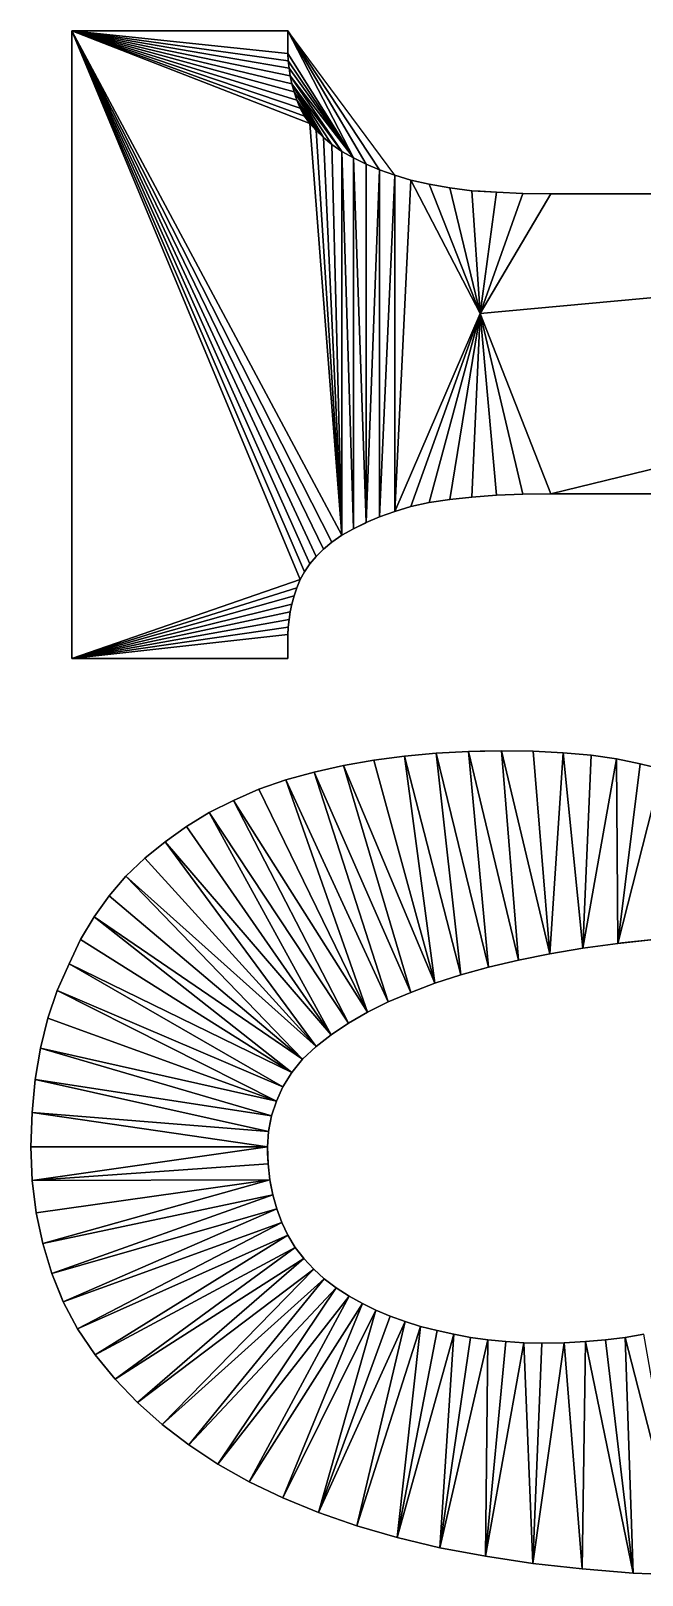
# Model space of a CAD drawing. Header units: inches. Extents: x 62 to 1153, y 3 to 780.
# Drawn here: x 405.371 to 406.862, y 215.858 to 219.627 of the extents above; entities that cross this region are included whole.
import ezdxf

# ---------------------------------------------------------------- set-up
doc = ezdxf.new("R2010")
doc.units = ezdxf.units.IN
doc.header["$MEASUREMENT"] = 0
doc.layers.add('ConstLine', color=6, linetype='Continuous')

msp = doc.modelspace()

# ---------------------------------------------------------------- linework, layer by layer
at = {"layer": 'ConstLine'}
for points in [[(405.4709, 219.6266, 5), (405.9979, 219.6266, 5), (405.9979, 219.6266, 4)], [(405.4709, 219.6266, 5), (405.9979, 219.6266, 4), (405.4709, 219.6266, 4)], [(405.4709, 219.6266, 4), (405.4709, 218.0946, 4), (405.4709, 219.6266, 5)], [(405.4709, 218.0946, 5), (405.4709, 219.6266, 5), (405.4709, 218.0946, 4)], [(405.9979, 219.6266, 5), (405.4709, 219.6266, 5), (405.9979, 219.5716, 5)], [(406.0009, 219.5356, 5), (405.9989, 219.5536, 5), (405.4709, 219.6266, 5)], [(405.9989, 219.5536, 5), (405.9979, 219.5716, 5), (405.4709, 219.6266, 5)], [(406.0039, 219.5166, 5), (406.0009, 219.5356, 5), (405.4709, 219.6266, 5)], [(406.0079, 219.4976, 5), (406.0039, 219.5166, 5), (405.4709, 219.6266, 5)], [(406.0129, 219.4776, 5), (406.0079, 219.4976, 5), (405.4709, 219.6266, 5)], [(406.0199, 219.4576, 5), (406.0129, 219.4776, 5), (405.4709, 219.6266, 5)], [(406.0389, 219.4186, 5), (406.0279, 219.4376, 5), (405.4709, 219.6266, 5)], [(406.0199, 219.4576, 5), (405.4709, 219.6266, 5), (406.0279, 219.4376, 5)], [(405.4709, 219.6266, 5), (406.0519, 219.4006, 5), (406.0389, 219.4186, 5)], [(405.4709, 219.6266, 5), (406.1299, 218.3956, 5), (406.0519, 219.4006, 5)], [(406.1049, 218.3786, 5), (406.1299, 218.3956, 5), (405.4709, 219.6266, 5)], [(406.0849, 218.3616, 5), (406.1049, 218.3786, 5), (405.4709, 219.6266, 5)], [(405.4709, 218.0946, 5), (406.0279, 218.2876, 5), (405.4709, 219.6266, 5)], [(406.0849, 218.3616, 5), (405.4709, 219.6266, 5), (406.0669, 218.3436, 5)], [(406.0669, 218.3436, 5), (405.4709, 219.6266, 5), (406.0519, 218.3256, 5)], [(406.0519, 218.3256, 5), (405.4709, 219.6266, 5), (406.0389, 218.3066, 5)], [(406.0389, 218.3066, 5), (405.4709, 219.6266, 5), (406.0279, 218.2876, 5)], [(405.9979, 219.6266, 5), (405.9979, 219.5716, 5), (405.9979, 219.5716, 4)], [(405.9979, 219.6266, 5), (405.9979, 219.5716, 4), (405.9979, 219.6266, 4)], [(405.9979, 219.5716, 4), (406.1579, 219.3166, 4), (405.9979, 219.6266, 4)], [(406.1889, 219.3016, 4), (405.9979, 219.6266, 4), (406.1579, 219.3166, 4)], [(406.2219, 219.2876, 4), (405.9979, 219.6266, 4), (406.1889, 219.3016, 4)], [(406.2589, 219.2746, 4), (405.9979, 219.6266, 4), (406.2219, 219.2876, 4)], [(405.9979, 219.5716, 4), (405.9979, 219.5716, 5), (405.9989, 219.5536, 5)], [(405.9979, 219.5716, 4), (405.9989, 219.5536, 5), (405.9989, 219.5536, 4)], [(405.9989, 219.5536, 4), (406.1579, 219.3166, 4), (405.9979, 219.5716, 4)], [(405.9989, 219.5536, 4), (405.9989, 219.5536, 5), (406.0009, 219.5356, 5)], [(405.9989, 219.5536, 4), (406.0009, 219.5356, 5), (406.0009, 219.5356, 4)], [(406.0009, 219.5356, 4), (406.1579, 219.3166, 4), (405.9989, 219.5536, 4)], [(406.0009, 219.5356, 4), (406.0009, 219.5356, 5), (406.0039, 219.5166, 5)], [(406.0009, 219.5356, 4), (406.0039, 219.5166, 5), (406.0039, 219.5166, 4)], [(406.0039, 219.5166, 4), (406.1579, 219.3166, 4), (406.0009, 219.5356, 4)], [(406.0039, 219.5166, 4), (406.0039, 219.5166, 5), (406.0079, 219.4976, 5)], [(406.0039, 219.5166, 4), (406.0079, 219.4976, 5), (406.0079, 219.4976, 4)], [(406.0079, 219.4976, 4), (406.1299, 219.3326, 4), (406.0039, 219.5166, 4)], [(406.1579, 219.3166, 4), (406.0039, 219.5166, 4), (406.1299, 219.3326, 4)], [(406.0079, 219.4976, 4), (406.0079, 219.4976, 5), (406.0129, 219.4776, 5)], [(406.0079, 219.4976, 4), (406.0129, 219.4776, 5), (406.0129, 219.4776, 4)], [(406.0129, 219.4776, 4), (406.0849, 219.3666, 4), (406.0079, 219.4976, 4)], [(406.1049, 219.3496, 4), (406.0079, 219.4976, 4), (406.0849, 219.3666, 4)], [(406.1299, 219.3326, 4), (406.0079, 219.4976, 4), (406.1049, 219.3496, 4)], [(406.0129, 219.4776, 4), (406.0129, 219.4776, 5), (406.0199, 219.4576, 5)], [(406.0129, 219.4776, 4), (406.0199, 219.4576, 5), (406.0199, 219.4576, 4)], [(406.0199, 219.4576, 4), (406.0849, 219.3666, 4), (406.0129, 219.4776, 4)], [(406.0199, 219.4576, 4), (406.0199, 219.4576, 5), (406.0235, 219.4486, 4)], [(406.0199, 219.4576, 5), (406.0279, 219.4376, 5), (406.0235, 219.4486, 4)], [(406.0235, 219.4486, 4), (406.0849, 219.3666, 4), (406.0199, 219.4576, 4)], [(406.0279, 219.4376, 4), (406.0235, 219.4486, 4), (406.0279, 219.4376, 5)], [(406.0235, 219.4486, 4), (406.0279, 219.4376, 4), (406.0389, 219.4186, 4)], [(406.0235, 219.4486, 4), (406.0389, 219.4186, 4), (406.0519, 219.4006, 4)], [(406.0235, 219.4486, 4), (406.0519, 219.4006, 4), (406.0669, 219.3836, 4)], [(406.0235, 219.4486, 4), (406.0669, 219.3836, 4), (406.0849, 219.3666, 4)], [(406.0279, 219.4376, 4), (406.0279, 219.4376, 5), (406.0389, 219.4186, 5)], [(406.0279, 219.4376, 4), (406.0389, 219.4186, 5), (406.0389, 219.4186, 4)], [(406.0389, 219.4186, 4), (406.0389, 219.4186, 5), (406.0519, 219.4006, 5)], [(406.0389, 219.4186, 4), (406.0519, 219.4006, 5), (406.0519, 219.4006, 4)], [(406.0519, 219.4006, 4), (406.0519, 219.4006, 5), (406.0669, 219.3836, 5)], [(406.0519, 219.4006, 4), (406.0669, 219.3836, 5), (406.0669, 219.3836, 4)], [(406.0519, 219.4006, 5), (406.1299, 218.3956, 5), (406.0669, 219.3836, 5)], [(406.0849, 219.3666, 4), (406.0669, 219.3836, 4), (406.0669, 219.3836, 5)], [(406.0849, 219.3666, 4), (406.0669, 219.3836, 5), (406.0849, 219.3666, 5)], [(406.0669, 219.3836, 5), (406.1299, 218.3956, 5), (406.0849, 219.3666, 5)], [(406.1049, 219.3496, 4), (406.0849, 219.3666, 4), (406.0849, 219.3666, 5)], [(406.1049, 219.3496, 4), (406.0849, 219.3666, 5), (406.1049, 219.3496, 5)], [(406.0849, 219.3666, 5), (406.1299, 218.3956, 5), (406.1049, 219.3496, 5)], [(406.1299, 219.3326, 4), (406.1049, 219.3496, 4), (406.1049, 219.3496, 5)], [(406.1299, 219.3326, 4), (406.1049, 219.3496, 5), (406.1299, 219.3326, 5)], [(406.1049, 219.3496, 5), (406.1299, 218.3956, 5), (406.1299, 219.3326, 5)], [(406.1579, 219.3166, 4), (406.1299, 219.3326, 4), (406.1299, 219.3326, 5)], [(406.1579, 219.3166, 4), (406.1299, 219.3326, 5), (406.1579, 219.3166, 5)], [(406.1299, 219.3326, 5), (406.1579, 218.4116, 5), (406.1579, 219.3166, 5)], [(406.1579, 218.4116, 5), (406.1299, 219.3326, 5), (406.1299, 218.3956, 5)], [(406.1889, 219.3016, 4), (406.1579, 219.3166, 4), (406.1579, 219.3166, 5)], [(406.1889, 219.3016, 4), (406.1579, 219.3166, 5), (406.1889, 219.3016, 5)], [(406.1579, 219.3166, 5), (406.1889, 218.4266, 5), (406.1889, 219.3016, 5)], [(406.1889, 218.4266, 5), (406.1579, 219.3166, 5), (406.1579, 218.4116, 5)], [(406.2219, 219.2876, 4), (406.1889, 219.3016, 4), (406.1889, 219.3016, 5)], [(406.2219, 219.2876, 4), (406.1889, 219.3016, 5), (406.2219, 219.2876, 5)], [(406.1889, 219.3016, 5), (406.1889, 218.4266, 5), (406.2219, 219.2876, 5)], [(406.1889, 218.4266, 5), (406.2219, 218.4406, 5), (406.2219, 219.2876, 5)], [(406.2589, 219.2746, 4), (406.2219, 219.2876, 4), (406.2219, 219.2876, 5)], [(406.2589, 219.2746, 4), (406.2219, 219.2876, 5), (406.2589, 219.2746, 5)], [(406.2589, 219.2746, 5), (406.2219, 219.2876, 5), (406.2219, 218.4406, 5)], [(406.2219, 218.4406, 5), (406.2589, 218.4536, 5), (406.2589, 219.2746, 5)], [(406.2979, 219.2626, 4), (406.2589, 219.2746, 4), (406.2589, 219.2746, 5)], [(406.2979, 219.2626, 4), (406.2589, 219.2746, 5), (406.2979, 219.2626, 5)], [(406.2979, 219.2626, 5), (406.2589, 219.2746, 5), (406.2589, 218.4536, 5)], [(406.4669, 218.9366, 5), (406.2979, 219.2626, 5), (406.2589, 218.4536, 5)], [(406.3429, 219.2526, 4), (406.2979, 219.2626, 4), (406.2979, 219.2626, 5)], [(406.3429, 219.2526, 4), (406.2979, 219.2626, 5), (406.3429, 219.2526, 5)], [(406.3429, 219.2526, 5), (406.2979, 219.2626, 5), (406.4669, 218.9366, 5)], [(406.3929, 219.2436, 4), (406.3429, 219.2526, 4), (406.3429, 219.2526, 5)], [(406.3929, 219.2436, 4), (406.3429, 219.2526, 5), (406.3929, 219.2436, 5)], [(406.3929, 219.2436, 5), (406.3429, 219.2526, 5), (406.4669, 218.9366, 5)], [(406.4469, 219.2366, 4), (406.3929, 219.2436, 4), (406.3929, 219.2436, 5)], [(406.4469, 219.2366, 4), (406.3929, 219.2436, 5), (406.4469, 219.2366, 5)], [(406.4469, 219.2366, 5), (406.3929, 219.2436, 5), (406.4669, 218.9366, 5)], [(406.4469, 219.2366, 5), (406.5069, 219.2326, 5), (406.4669, 219.2353, 4)], [(406.4669, 219.2353, 4), (406.4469, 219.2366, 4), (406.4469, 219.2366, 5)], [(406.4469, 219.2366, 5), (406.4669, 218.9366, 5), (406.5069, 219.2326, 5)], [(406.5069, 219.2326, 4), (406.4669, 219.2353, 4), (406.5069, 219.2326, 5)], [(406.5069, 219.2326, 5), (406.4669, 218.9366, 5), (406.5709, 219.2296, 5)], [(406.5709, 219.2296, 5), (406.4669, 218.9366, 5), (406.6399, 219.2286, 5)], [(406.6399, 219.2286, 5), (406.4669, 218.9366, 5), (409.6399, 219.2286, 5)], [(406.6399, 218.4966, 5), (409.6399, 219.2286, 5), (406.4669, 218.9366, 5)], [(406.5709, 219.2296, 4), (406.5069, 219.2326, 4), (406.5069, 219.2326, 5)], [(406.5709, 219.2296, 4), (406.5069, 219.2326, 5), (406.5709, 219.2296, 5)], [(406.6399, 219.2286, 4), (406.5709, 219.2296, 4), (406.5709, 219.2296, 5)], [(406.6399, 219.2286, 4), (406.5709, 219.2296, 5), (406.6399, 219.2286, 5)], [(409.6399, 219.2286, 4), (406.6399, 219.2286, 4), (406.6399, 219.2286, 5)], [(409.6399, 219.2286, 4), (406.6399, 219.2286, 5), (409.6399, 219.2286, 5)], [(406.6399, 218.4966, 5), (410.7739, 218.4966, 5), (409.6399, 219.2286, 5)], [(406.2589, 218.4536, 5), (406.2979, 218.4656, 5), (406.4669, 218.9366, 5)], [(406.2979, 218.4656, 5), (406.3429, 218.4756, 5), (406.4669, 218.9366, 5)], [(406.3429, 218.4756, 5), (406.3929, 218.4826, 5), (406.4669, 218.9366, 5)], [(406.3929, 218.4826, 5), (406.4469, 218.4886, 5), (406.4669, 218.9366, 5)], [(406.4669, 218.9366, 5), (406.4469, 218.4886, 5), (406.5069, 218.4936, 5)], [(406.5709, 218.4956, 5), (406.6399, 218.4966, 5), (406.4669, 218.9366, 5)], [(406.5069, 218.4936, 5), (406.5709, 218.4956, 5), (406.4669, 218.9366, 5)], [(406.5069, 218.4936, 5), (406.4469, 218.4886, 5), (406.4669, 218.4903, 4)], [(406.4469, 218.4886, 4), (406.4669, 218.4903, 4), (406.4469, 218.4886, 5)], [(406.5069, 218.4936, 4), (406.5069, 218.4936, 5), (406.4669, 218.4903, 4)], [(406.5709, 218.4956, 4), (406.5709, 218.4956, 5), (406.5069, 218.4936, 5)], [(406.5709, 218.4956, 4), (406.5069, 218.4936, 5), (406.5069, 218.4936, 4)], [(406.6399, 218.4966, 4), (406.6399, 218.4966, 5), (406.5709, 218.4956, 5)], [(406.6399, 218.4966, 4), (406.5709, 218.4956, 5), (406.5709, 218.4956, 4)], [(406.6399, 218.4966, 4), (410.7739, 218.4966, 4), (406.6399, 218.4966, 5)], [(406.6399, 218.4966, 5), (410.7739, 218.4966, 4), (410.7739, 218.4966, 5)], [(406.2589, 218.4536, 4), (406.2589, 218.4536, 5), (406.2219, 218.4406, 5)], [(406.2589, 218.4536, 4), (406.2219, 218.4406, 5), (406.2219, 218.4406, 4)], [(406.2979, 218.4656, 4), (406.2979, 218.4656, 5), (406.2589, 218.4536, 5)], [(406.2979, 218.4656, 4), (406.2589, 218.4536, 5), (406.2589, 218.4536, 4)], [(406.3429, 218.4756, 4), (406.3429, 218.4756, 5), (406.2979, 218.4656, 5)], [(406.3429, 218.4756, 4), (406.2979, 218.4656, 5), (406.2979, 218.4656, 4)], [(406.3929, 218.4826, 4), (406.3929, 218.4826, 5), (406.3429, 218.4756, 5)], [(406.3929, 218.4826, 4), (406.3429, 218.4756, 5), (406.3429, 218.4756, 4)], [(406.4469, 218.4886, 4), (406.4469, 218.4886, 5), (406.3929, 218.4826, 5)], [(406.4469, 218.4886, 4), (406.3929, 218.4826, 5), (406.3929, 218.4826, 4)], [(406.1579, 218.4116, 5), (406.1847, 218.4246, 4), (406.1889, 218.4266, 5)], [(406.1579, 218.4116, 4), (406.1847, 218.4246, 4), (406.1579, 218.4116, 5)], [(406.1889, 218.4266, 4), (406.1889, 218.4266, 5), (406.1847, 218.4246, 4)], [(406.2219, 218.4406, 4), (406.2219, 218.4406, 5), (406.1889, 218.4266, 5)], [(406.2219, 218.4406, 4), (406.1889, 218.4266, 5), (406.1889, 218.4266, 4)], [(406.0849, 218.3616, 5), (406.0849, 218.3616, 4), (406.1049, 218.3786, 5)], [(406.0849, 218.3616, 4), (406.1049, 218.3786, 4), (406.1049, 218.3786, 5)], [(406.1299, 218.3956, 5), (406.1049, 218.3786, 5), (406.1299, 218.3956, 4)], [(406.1049, 218.3786, 4), (406.1299, 218.3956, 4), (406.1049, 218.3786, 5)], [(406.1579, 218.4116, 4), (406.1579, 218.4116, 5), (406.1299, 218.3956, 5)], [(406.1299, 218.3956, 4), (406.1579, 218.4116, 4), (406.1299, 218.3956, 5)], [(406.0519, 218.3256, 4), (406.0669, 218.3436, 4), (406.0519, 218.3256, 5)], [(406.0669, 218.3436, 5), (406.0519, 218.3256, 5), (406.0669, 218.3436, 4)], [(406.0669, 218.3436, 5), (406.0669, 218.3436, 4), (406.0849, 218.3616, 5)], [(406.0849, 218.3616, 5), (406.0669, 218.3436, 4), (406.0849, 218.3616, 4)], [(406.0279, 218.2876, 4), (406.0389, 218.3066, 4), (406.0279, 218.2876, 5)], [(406.0389, 218.3066, 5), (406.0279, 218.2876, 5), (406.0389, 218.3066, 4)], [(406.0519, 218.3256, 5), (406.0389, 218.3066, 5), (406.0519, 218.3256, 4)], [(406.0389, 218.3066, 4), (406.0519, 218.3256, 4), (406.0389, 218.3066, 5)], [(406.0199, 218.2676, 5), (406.0279, 218.2876, 5), (405.4709, 218.0946, 5)], [(406.0129, 218.2476, 5), (406.0199, 218.2676, 5), (405.4709, 218.0946, 5)], [(406.0199, 218.2676, 5), (406.0129, 218.2476, 5), (406.0199, 218.2676, 4)], [(406.0129, 218.2476, 4), (406.0199, 218.2676, 4), (406.0129, 218.2476, 5)], [(406.0199, 218.2676, 5), (406.0199, 218.2676, 4), (406.0279, 218.2876, 5)], [(406.0279, 218.2876, 4), (406.0279, 218.2876, 5), (406.0199, 218.2676, 4)], [(406.0079, 218.2276, 5), (406.0129, 218.2476, 5), (405.4709, 218.0946, 5)], [(406.0039, 218.2086, 5), (406.0079, 218.2276, 5), (405.4709, 218.0946, 5)], [(406.0039, 218.2086, 5), (406.0039, 218.2086, 4), (406.0079, 218.2276, 5)], [(406.0079, 218.2276, 5), (406.0039, 218.2086, 4), (406.0079, 218.2276, 4)], [(406.0079, 218.2276, 5), (406.0079, 218.2276, 4), (406.0129, 218.2476, 5)], [(406.0079, 218.2276, 4), (406.0129, 218.2476, 4), (406.0129, 218.2476, 5)], [(406.0009, 218.1896, 5), (406.0039, 218.2086, 5), (405.4709, 218.0946, 5)], [(405.9989, 218.1716, 5), (406.0009, 218.1896, 5), (405.4709, 218.0946, 5)], [(406.0009, 218.1896, 5), (405.9989, 218.1716, 5), (406.0009, 218.1896, 4)], [(405.9989, 218.1716, 4), (406.0009, 218.1896, 4), (405.9989, 218.1716, 5)], [(406.0009, 218.1896, 4), (406.0039, 218.2086, 4), (406.0009, 218.1896, 5)], [(406.0039, 218.2086, 5), (406.0009, 218.1896, 5), (406.0039, 218.2086, 4)], [(405.9989, 218.1716, 5), (405.4709, 218.0946, 5), (405.9979, 218.1536, 5)], [(405.4709, 218.0946, 5), (405.9979, 218.0946, 5), (405.9979, 218.1536, 5)], [(405.9979, 218.1536, 5), (405.9987, 218.1686, 4), (405.9989, 218.1716, 5)], [(405.9987, 218.1686, 4), (405.9979, 218.1536, 5), (405.9979, 218.1536, 4)], [(405.9979, 218.0946, 4), (405.9979, 218.1536, 5), (405.9979, 218.0946, 5)], [(405.9979, 218.1536, 4), (405.9979, 218.1536, 5), (405.9979, 218.0946, 4)], [(405.9989, 218.1716, 4), (405.9989, 218.1716, 5), (405.9987, 218.1686, 4)], [(405.9979, 218.0946, 5), (405.4709, 218.0946, 5), (405.9979, 218.0946, 4)], [(405.4709, 218.0946, 4), (405.9979, 218.0946, 4), (405.4709, 218.0946, 5)], [(406.2829, 217.8566, 4), (406.2079, 217.8466, 4), (406.2079, 217.8466, 5)], [(406.2829, 217.8566, 4), (406.2079, 217.8466, 5), (406.2829, 217.8566, 5)], [(406.2079, 217.8466, 5), (406.3569, 217.3026, 5), (406.2829, 217.8566, 5)], [(406.3599, 217.8636, 4), (406.2829, 217.8566, 4), (406.2829, 217.8566, 5)], [(406.3599, 217.8636, 4), (406.2829, 217.8566, 5), (406.3599, 217.8636, 5)], [(406.2829, 217.8566, 5), (406.4199, 217.3226, 5), (406.3599, 217.8636, 5)], [(406.4199, 217.3226, 5), (406.2829, 217.8566, 5), (406.3569, 217.3026, 5)], [(406.4389, 217.8676, 4), (406.3599, 217.8636, 4), (406.3599, 217.8636, 5)], [(406.4389, 217.8676, 4), (406.3599, 217.8636, 5), (406.4389, 217.8676, 5)], [(406.3599, 217.8636, 5), (406.4879, 217.3416, 5), (406.4389, 217.8676, 5)], [(406.4879, 217.3416, 5), (406.3599, 217.8636, 5), (406.4199, 217.3226, 5)], [(406.4669, 217.8683, 4), (406.4389, 217.8676, 5), (406.5189, 217.8696, 5)], [(406.5189, 217.8696, 5), (406.4389, 217.8676, 5), (406.5609, 217.3586, 5)], [(406.4669, 217.8683, 4), (406.4389, 217.8676, 4), (406.4389, 217.8676, 5)], [(406.5609, 217.3586, 5), (406.4389, 217.8676, 5), (406.4879, 217.3416, 5)], [(406.5189, 217.8696, 4), (406.4669, 217.8683, 4), (406.5189, 217.8696, 5)], [(406.5969, 217.8686, 4), (406.5189, 217.8696, 4), (406.5189, 217.8696, 5)], [(406.5969, 217.8686, 4), (406.5189, 217.8696, 5), (406.5969, 217.8686, 5)], [(406.5189, 217.8696, 5), (406.6369, 217.3736, 5), (406.5969, 217.8686, 5)], [(406.5609, 217.3586, 5), (406.6369, 217.3736, 5), (406.5189, 217.8696, 5)], [(406.6699, 217.8646, 4), (406.5969, 217.8686, 4), (406.5969, 217.8686, 5)], [(406.6699, 217.8646, 4), (406.5969, 217.8686, 5), (406.6699, 217.8646, 5)], [(406.5969, 217.8686, 5), (406.6369, 217.3736, 5), (406.6699, 217.8646, 5)], [(406.7179, 217.3876, 5), (406.6699, 217.8646, 5), (406.6369, 217.3736, 5)], [(406.7379, 217.8586, 4), (406.6699, 217.8646, 4), (406.6699, 217.8646, 5)], [(406.7379, 217.8586, 4), (406.6699, 217.8646, 5), (406.7379, 217.8586, 5)], [(406.6699, 217.8646, 5), (406.7179, 217.3876, 5), (406.7379, 217.8586, 5)], [(406.7379, 217.8586, 5), (406.7179, 217.3876, 5), (406.7999, 217.8496, 5)], [(406.8029, 217.3996, 5), (406.7999, 217.8496, 5), (406.7179, 217.3876, 5)], [(406.7999, 217.8496, 4), (406.7379, 217.8586, 4), (406.7379, 217.8586, 5)], [(406.7999, 217.8496, 4), (406.7379, 217.8586, 5), (406.7999, 217.8496, 5)], [(406.8579, 217.8376, 4), (406.7999, 217.8496, 4), (406.7999, 217.8496, 5)], [(406.8579, 217.8376, 4), (406.7999, 217.8496, 5), (406.8579, 217.8376, 5)], [(406.7999, 217.8496, 5), (406.8029, 217.3996, 5), (406.8579, 217.8376, 5)], [(406.0619, 217.8176, 4), (405.9929, 217.7986, 4), (405.9929, 217.7986, 5)], [(406.0619, 217.8176, 4), (405.9929, 217.7986, 5), (406.0619, 217.8176, 5)], [(405.9929, 217.7986, 5), (406.2429, 217.2566, 5), (406.0619, 217.8176, 5)], [(406.1339, 217.8336, 4), (406.0619, 217.8176, 4), (406.0619, 217.8176, 5)], [(406.1339, 217.8336, 4), (406.0619, 217.8176, 5), (406.1339, 217.8336, 5)], [(406.0619, 217.8176, 5), (406.2979, 217.2796, 5), (406.1339, 217.8336, 5)], [(406.2979, 217.2796, 5), (406.0619, 217.8176, 5), (406.2429, 217.2566, 5)], [(406.2079, 217.8466, 4), (406.1339, 217.8336, 4), (406.1339, 217.8336, 5)], [(406.2079, 217.8466, 4), (406.1339, 217.8336, 5), (406.2079, 217.8466, 5)], [(406.1339, 217.8336, 5), (406.3569, 217.3026, 5), (406.2079, 217.8466, 5)], [(406.3569, 217.3026, 5), (406.1339, 217.8336, 5), (406.2979, 217.2796, 5)], [(406.8579, 217.8376, 5), (406.8029, 217.3996, 5), (406.9109, 217.8246, 5)], [(406.8909, 217.4086, 5), (406.9109, 217.8246, 5), (406.8029, 217.3996, 5)], [(406.9109, 217.8246, 4), (406.8579, 217.8376, 4), (406.8579, 217.8376, 5)], [(406.9109, 217.8246, 4), (406.8579, 217.8376, 5), (406.9109, 217.8246, 5)], [(405.9269, 217.7756, 4), (405.8649, 217.7486, 4), (405.8649, 217.7486, 5)], [(405.9269, 217.7756, 4), (405.8649, 217.7486, 5), (405.9269, 217.7756, 5)], [(405.9269, 217.7756, 5), (405.8649, 217.7486, 5), (406.1919, 217.2316, 5)], [(405.9269, 217.7756, 5), (405.9929, 217.7986, 5), (405.9269, 217.7756, 4)], [(405.9929, 217.7986, 4), (405.9269, 217.7756, 4), (405.9929, 217.7986, 5)], [(405.9929, 217.7986, 5), (405.9269, 217.7756, 5), (406.1919, 217.2316, 5)], [(406.1919, 217.2316, 5), (406.2429, 217.2566, 5), (405.9929, 217.7986, 5)], [(405.8649, 217.7486, 4), (405.8059, 217.7186, 4), (405.8059, 217.7186, 5)], [(405.8649, 217.7486, 4), (405.8059, 217.7186, 5), (405.8649, 217.7486, 5)], [(405.8649, 217.7486, 5), (405.8059, 217.7186, 5), (406.1459, 217.2046, 5)], [(406.1459, 217.2046, 5), (406.1919, 217.2316, 5), (405.8649, 217.7486, 5)], [(405.8059, 217.7186, 4), (405.7509, 217.6846, 4), (405.7509, 217.6846, 5)], [(405.8059, 217.7186, 4), (405.7509, 217.6846, 5), (405.8059, 217.7186, 5)], [(405.8059, 217.7186, 5), (405.7509, 217.6846, 5), (406.1039, 217.1766, 5)], [(406.1039, 217.1766, 5), (406.1459, 217.2046, 5), (405.8059, 217.7186, 5)], [(405.7509, 217.6846, 4), (405.6989, 217.6476, 4), (405.6989, 217.6476, 5)], [(405.7509, 217.6846, 4), (405.6989, 217.6476, 5), (405.7509, 217.6846, 5)], [(405.7509, 217.6846, 5), (405.6989, 217.6476, 5), (406.1039, 217.1766, 5)], [(405.6989, 217.6476, 4), (405.6489, 217.6076, 4), (405.6489, 217.6076, 5)], [(405.6989, 217.6476, 4), (405.6489, 217.6076, 5), (405.6989, 217.6476, 5)], [(405.6989, 217.6476, 5), (405.6489, 217.6076, 5), (406.0669, 217.1476, 5)], [(406.0669, 217.1476, 5), (406.1039, 217.1766, 5), (405.6989, 217.6476, 5)], [(405.6489, 217.6076, 4), (405.6029, 217.5636, 4), (405.6029, 217.5636, 5)], [(405.6489, 217.6076, 4), (405.6029, 217.5636, 5), (405.6489, 217.6076, 5)], [(405.6489, 217.6076, 5), (405.6029, 217.5636, 5), (406.0669, 217.1476, 5)], [(405.6029, 217.5636, 4), (405.5619, 217.5156, 4), (405.5619, 217.5156, 5)], [(405.6029, 217.5636, 4), (405.5619, 217.5156, 5), (405.6029, 217.5636, 5)], [(405.6029, 217.5636, 5), (405.5619, 217.5156, 5), (406.0339, 217.1166, 5)], [(406.0339, 217.1166, 5), (406.0669, 217.1476, 5), (405.6029, 217.5636, 5)], [(405.5619, 217.5156, 4), (405.5249, 217.4646, 4), (405.5249, 217.4646, 5)], [(405.5619, 217.5156, 4), (405.5249, 217.4646, 5), (405.5619, 217.5156, 5)], [(405.5619, 217.5156, 5), (405.5249, 217.4646, 5), (406.0339, 217.1166, 5)], [(405.5249, 217.4646, 4), (405.4919, 217.4086, 4), (405.4919, 217.4086, 5)], [(405.5249, 217.4646, 4), (405.4919, 217.4086, 5), (405.5249, 217.4646, 5)], [(405.5249, 217.4646, 5), (405.4919, 217.4086, 5), (406.0079, 217.0846, 5)], [(406.0079, 217.0846, 5), (406.0339, 217.1166, 5), (405.5249, 217.4646, 5)], [(405.4919, 217.4086, 5), (405.4639, 217.3496, 5), (406.0079, 217.0846, 5)], [(405.4639, 217.3496, 5), (405.4919, 217.4086, 5), (405.4639, 217.3496, 4)], [(405.4919, 217.4086, 4), (405.4639, 217.3496, 4), (405.4919, 217.4086, 5)], [(406.8029, 217.3996, 4), (406.8029, 217.3996, 5), (406.7179, 217.3876, 5)], [(406.8029, 217.3996, 4), (406.7179, 217.3876, 5), (406.7179, 217.3876, 4)], [(406.8909, 217.4086, 5), (406.8029, 217.3996, 5), (406.8126, 217.4006, 4)], [(406.8029, 217.3996, 4), (406.8126, 217.4006, 4), (406.8029, 217.3996, 5)], [(406.8909, 217.4086, 4), (406.8909, 217.4086, 5), (406.8126, 217.4006, 4)], [(406.5609, 217.3586, 4), (406.5609, 217.3586, 5), (406.4879, 217.3416, 5)], [(406.5609, 217.3586, 4), (406.4879, 217.3416, 5), (406.4879, 217.3416, 4)], [(406.6369, 217.3736, 4), (406.6369, 217.3736, 5), (406.5609, 217.3586, 5)], [(406.6369, 217.3736, 4), (406.5609, 217.3586, 5), (406.5609, 217.3586, 4)], [(406.7179, 217.3876, 4), (406.7179, 217.3876, 5), (406.6369, 217.3736, 5)], [(406.7179, 217.3876, 4), (406.6369, 217.3736, 5), (406.6369, 217.3736, 4)], [(405.4639, 217.3496, 5), (405.4349, 217.2846, 5), (405.9859, 217.0496, 5)], [(405.4429, 217.3026, 4), (405.4349, 217.2846, 5), (405.4639, 217.3496, 5)], [(405.4639, 217.3496, 4), (405.4429, 217.3026, 4), (405.4639, 217.3496, 5)], [(405.9859, 217.0496, 5), (406.0079, 217.0846, 5), (405.4639, 217.3496, 5)], [(406.4199, 217.3226, 4), (406.4199, 217.3226, 5), (406.3569, 217.3026, 5)], [(406.4199, 217.3226, 4), (406.3569, 217.3026, 5), (406.3569, 217.3026, 4)], [(406.4879, 217.3416, 5), (406.4199, 217.3226, 5), (406.4669, 217.3358, 4)], [(406.4199, 217.3226, 4), (406.4669, 217.3358, 4), (406.4199, 217.3226, 5)], [(406.4879, 217.3416, 4), (406.4879, 217.3416, 5), (406.4669, 217.3358, 4)], [(405.4349, 217.2846, 5), (405.4119, 217.2166, 5), (405.9699, 217.0146, 5)], [(405.4349, 217.2846, 4), (405.4119, 217.2166, 4), (405.4119, 217.2166, 5)], [(405.4349, 217.2846, 4), (405.4119, 217.2166, 5), (405.4349, 217.2846, 5)], [(405.4429, 217.3026, 4), (405.4349, 217.2846, 4), (405.4349, 217.2846, 5)], [(405.9699, 217.0146, 5), (405.9859, 217.0496, 5), (405.4349, 217.2846, 5)], [(406.3569, 217.3026, 4), (406.3569, 217.3026, 5), (406.2979, 217.2796, 5)], [(406.3569, 217.3026, 4), (406.2979, 217.2796, 5), (406.2979, 217.2796, 4)], [(406.2429, 217.2566, 4), (406.2429, 217.2566, 5), (406.1919, 217.2316, 5)], [(406.2429, 217.2566, 4), (406.1919, 217.2316, 5), (406.1919, 217.2316, 4)], [(406.2979, 217.2796, 4), (406.2979, 217.2796, 5), (406.2429, 217.2566, 5)], [(406.2979, 217.2796, 4), (406.2429, 217.2566, 5), (406.2429, 217.2566, 4)], [(405.4119, 217.2166, 5), (405.3939, 217.1436, 5), (405.9699, 217.0146, 5)], [(405.4119, 217.2166, 4), (405.3939, 217.1436, 4), (405.3939, 217.1436, 5)], [(405.4119, 217.2166, 4), (405.3939, 217.1436, 5), (405.4119, 217.2166, 5)], [(406.1919, 217.2316, 4), (406.1919, 217.2316, 5), (406.1459, 217.2046, 5)], [(406.1919, 217.2316, 4), (406.1459, 217.2046, 5), (406.1459, 217.2046, 4)], [(406.1039, 217.1766, 4), (406.1039, 217.1766, 5), (406.0669, 217.1476, 5)], [(406.1039, 217.1766, 4), (406.0669, 217.1476, 5), (406.0669, 217.1476, 4)], [(406.1459, 217.2046, 4), (406.1459, 217.2046, 5), (406.1039, 217.1766, 5)], [(406.1459, 217.2046, 4), (406.1039, 217.1766, 5), (406.1039, 217.1766, 4)], [(405.3939, 217.1436, 5), (405.3809, 217.0676, 5), (405.9579, 216.9786, 5)], [(405.3939, 217.1436, 4), (405.3809, 217.0676, 4), (405.3809, 217.0676, 5)], [(405.3939, 217.1436, 4), (405.3809, 217.0676, 5), (405.3939, 217.1436, 5)], [(405.9579, 216.9786, 5), (405.9699, 217.0146, 5), (405.3939, 217.1436, 5)], [(406.0669, 217.1476, 4), (406.0669, 217.1476, 5), (406.0339, 217.1166, 5)], [(406.0669, 217.1476, 4), (406.0339, 217.1166, 5), (406.0339, 217.1166, 4)], [(406.0339, 217.1166, 4), (406.0339, 217.1166, 5), (406.0079, 217.0846, 5)], [(406.0339, 217.1166, 4), (406.0079, 217.0846, 5), (406.0079, 217.0846, 4)], [(405.3739, 216.9866, 5), (405.9509, 216.9406, 5), (405.3809, 217.0676, 5)], [(405.3809, 217.0676, 4), (405.3739, 216.9866, 4), (405.3739, 216.9866, 5)], [(405.3809, 217.0676, 4), (405.3739, 216.9866, 5), (405.3809, 217.0676, 5)], [(405.9509, 216.9406, 5), (405.9579, 216.9786, 5), (405.3809, 217.0676, 5)], [(406.0079, 217.0846, 4), (406.0079, 217.0846, 5), (405.9859, 217.0496, 5)], [(406.0079, 217.0846, 4), (405.9859, 217.0496, 5), (405.9859, 217.0496, 4)], [(405.9859, 217.0496, 4), (405.9859, 217.0496, 5), (405.9699, 217.0146, 5)], [(405.9859, 217.0496, 4), (405.9699, 217.0146, 5), (405.9699, 217.0146, 4)], [(405.3709, 216.9026, 5), (405.9479, 216.9026, 5), (405.3739, 216.9866, 5)], [(405.3739, 216.9866, 4), (405.3709, 216.9026, 4), (405.3709, 216.9026, 5)], [(405.3739, 216.9866, 4), (405.3709, 216.9026, 5), (405.3739, 216.9866, 5)], [(405.9509, 216.9406, 5), (405.3739, 216.9866, 5), (405.9479, 216.9026, 5)], [(405.9699, 217.0146, 4), (405.9699, 217.0146, 5), (405.9579, 216.9786, 5)], [(405.9699, 217.0146, 4), (405.9579, 216.9786, 5), (405.9579, 216.9786, 4)], [(405.9579, 216.9786, 5), (405.9509, 216.9406, 5), (405.9549, 216.9623, 4)], [(405.9509, 216.9406, 4), (405.9549, 216.9623, 4), (405.9509, 216.9406, 5)], [(405.9579, 216.9786, 4), (405.9579, 216.9786, 5), (405.9549, 216.9623, 4)], [(405.9509, 216.9406, 4), (405.9509, 216.9406, 5), (405.9479, 216.9026, 5)], [(405.9509, 216.9406, 4), (405.9479, 216.9026, 5), (405.9479, 216.9026, 4)], [(405.3739, 216.8206, 5), (405.9479, 216.9026, 5), (405.3709, 216.9026, 5)], [(405.3709, 216.9026, 5), (405.3709, 216.9026, 4), (405.3739, 216.8206, 4)], [(405.3709, 216.9026, 5), (405.3739, 216.8206, 4), (405.3739, 216.8206, 5)], [(405.9479, 216.9026, 5), (405.3739, 216.8206, 5), (405.9499, 216.8616, 5)], [(405.9479, 216.9026, 4), (405.9479, 216.9026, 5), (405.9485, 216.8886, 4)], [(405.9479, 216.9026, 5), (405.9499, 216.8616, 5), (405.9485, 216.8886, 4)], [(405.9499, 216.8616, 4), (405.9485, 216.8886, 4), (405.9499, 216.8616, 5)], [(405.9499, 216.8616, 5), (405.3739, 216.8206, 5), (405.9539, 216.8226, 5)], [(405.9499, 216.8616, 4), (405.9499, 216.8616, 5), (405.9539, 216.8226, 5)], [(405.9499, 216.8616, 4), (405.9539, 216.8226, 5), (405.9539, 216.8226, 4)], [(405.3839, 216.7416, 5), (405.9539, 216.8226, 5), (405.3739, 216.8206, 5)], [(405.3739, 216.8206, 5), (405.3739, 216.8206, 4), (405.3839, 216.7416, 4)], [(405.3739, 216.8206, 5), (405.3839, 216.7416, 4), (405.3839, 216.7416, 5)], [(405.3999, 216.6666, 5), (405.9539, 216.8226, 5), (405.3839, 216.7416, 5)], [(405.9539, 216.8226, 5), (405.3999, 216.6666, 5), (405.9609, 216.7856, 5)], [(405.9539, 216.8226, 4), (405.9539, 216.8226, 5), (405.9549, 216.8173, 4)], [(405.9539, 216.8226, 5), (405.9609, 216.7856, 5), (405.9549, 216.8173, 4)], [(405.9609, 216.7856, 4), (405.9549, 216.8173, 4), (405.9609, 216.7856, 5)], [(405.4219, 216.5936, 5), (405.9609, 216.7856, 5), (405.3999, 216.6666, 5)], [(405.9609, 216.7856, 5), (405.4219, 216.5936, 5), (405.9709, 216.7516, 5)], [(405.9609, 216.7856, 4), (405.9609, 216.7856, 5), (405.9709, 216.7516, 5)], [(405.9709, 216.7516, 5), (405.9709, 216.7516, 4), (405.9609, 216.7856, 4)], [(405.3839, 216.7416, 4), (405.3999, 216.6666, 4), (405.3999, 216.6666, 5)], [(405.3839, 216.7416, 4), (405.3999, 216.6666, 5), (405.3839, 216.7416, 5)], [(405.4499, 216.5246, 5), (405.9709, 216.7516, 5), (405.4219, 216.5936, 5)], [(405.9709, 216.7516, 5), (405.4499, 216.5246, 5), (405.9829, 216.7186, 5)], [(405.4849, 216.4586, 5), (405.9829, 216.7186, 5), (405.4499, 216.5246, 5)], [(405.9829, 216.7186, 5), (405.4849, 216.4586, 5), (405.9979, 216.6876, 5)], [(405.9829, 216.7186, 5), (405.9829, 216.7186, 4), (405.9709, 216.7516, 5)], [(405.9709, 216.7516, 5), (405.9829, 216.7186, 4), (405.9709, 216.7516, 4)], [(405.9829, 216.7186, 4), (405.9829, 216.7186, 5), (405.9979, 216.6876, 5)], [(405.9979, 216.6876, 5), (405.9979, 216.6876, 4), (405.9829, 216.7186, 4)], [(405.5279, 216.3956, 5), (405.9979, 216.6876, 5), (405.4849, 216.4586, 5)], [(406.0159, 216.6576, 5), (405.9979, 216.6876, 5), (405.5279, 216.3956, 5)], [(406.0159, 216.6576, 5), (406.0159, 216.6576, 4), (405.9979, 216.6876, 5)], [(405.9979, 216.6876, 5), (406.0159, 216.6576, 4), (405.9979, 216.6876, 4)], [(405.3999, 216.6666, 4), (405.4219, 216.5936, 4), (405.4219, 216.5936, 5)], [(405.3999, 216.6666, 4), (405.4219, 216.5936, 5), (405.3999, 216.6666, 5)], [(405.5279, 216.3956, 5), (405.5769, 216.3356, 5), (406.0159, 216.6576, 5)], [(406.0369, 216.6306, 5), (406.0159, 216.6576, 5), (405.5769, 216.3356, 5)], [(406.0369, 216.6306, 5), (406.0353, 216.6326, 4), (406.0159, 216.6576, 5)], [(406.0159, 216.6576, 4), (406.0159, 216.6576, 5), (406.0353, 216.6326, 4)], [(405.5769, 216.3356, 5), (405.6309, 216.2786, 5), (406.0369, 216.6306, 5)], [(406.0609, 216.6046, 5), (406.0369, 216.6306, 5), (405.6309, 216.2786, 5)], [(405.6309, 216.2786, 5), (405.6909, 216.2256, 5), (406.0609, 216.6046, 5)], [(406.0869, 216.5806, 5), (406.0609, 216.6046, 5), (405.6909, 216.2256, 5)], [(406.0353, 216.6326, 4), (406.0369, 216.6306, 5), (406.0369, 216.6306, 4)], [(406.0609, 216.6046, 5), (406.0609, 216.6046, 4), (406.0369, 216.6306, 5)], [(406.0369, 216.6306, 4), (406.0369, 216.6306, 5), (406.0609, 216.6046, 4)], [(406.0869, 216.5806, 5), (406.0869, 216.5806, 4), (406.0609, 216.6046, 5)], [(406.0609, 216.6046, 4), (406.0609, 216.6046, 5), (406.0869, 216.5806, 4)], [(405.4499, 216.5246, 5), (405.4219, 216.5936, 5), (405.4429, 216.5419, 4)], [(405.4219, 216.5936, 4), (405.4429, 216.5419, 4), (405.4219, 216.5936, 5)], [(405.6909, 216.2256, 5), (405.7559, 216.1756, 5), (406.0869, 216.5806, 5)], [(406.1159, 216.5586, 5), (406.0869, 216.5806, 5), (405.7559, 216.1756, 5)], [(406.1159, 216.5586, 4), (406.0869, 216.5806, 4), (406.1159, 216.5586, 5)], [(406.0869, 216.5806, 5), (406.1159, 216.5586, 5), (406.0869, 216.5806, 4)], [(405.4429, 216.5419, 4), (405.4499, 216.5246, 4), (405.4499, 216.5246, 5)], [(405.7559, 216.1756, 5), (405.8269, 216.1286, 5), (406.1159, 216.5586, 5)], [(406.1479, 216.5386, 5), (406.1159, 216.5586, 5), (405.8269, 216.1286, 5)], [(405.8269, 216.1286, 5), (405.9039, 216.0856, 5), (406.1479, 216.5386, 5)], [(406.1799, 216.5206, 5), (406.1479, 216.5386, 5), (405.9039, 216.0856, 5)], [(406.1159, 216.5586, 4), (406.1159, 216.5586, 5), (406.1479, 216.5386, 5)], [(406.1479, 216.5386, 4), (406.1159, 216.5586, 4), (406.1479, 216.5386, 5)], [(406.1799, 216.5206, 4), (406.1479, 216.5386, 5), (406.1799, 216.5206, 5)], [(406.1799, 216.5206, 4), (406.1479, 216.5386, 4), (406.1479, 216.5386, 5)], [(405.4499, 216.5246, 4), (405.4849, 216.4586, 4), (405.4849, 216.4586, 5)], [(405.4499, 216.5246, 4), (405.4849, 216.4586, 5), (405.4499, 216.5246, 5)], [(405.9039, 216.0856, 5), (405.9859, 216.0466, 5), (406.1799, 216.5206, 5)], [(406.2129, 216.5046, 5), (406.1799, 216.5206, 5), (405.9859, 216.0466, 5)], [(405.9859, 216.0466, 5), (406.0729, 216.0106, 5), (406.2129, 216.5046, 5)], [(406.2479, 216.4896, 5), (406.2129, 216.5046, 5), (406.0729, 216.0106, 5)], [(406.2129, 216.5046, 4), (406.1799, 216.5206, 5), (406.2129, 216.5046, 5)], [(406.1799, 216.5206, 5), (406.2129, 216.5046, 4), (406.1799, 216.5206, 4)], [(406.2129, 216.5046, 4), (406.2129, 216.5046, 5), (406.2479, 216.4896, 5)], [(406.2479, 216.4896, 4), (406.2129, 216.5046, 4), (406.2479, 216.4896, 5)], [(405.4849, 216.4586, 4), (405.5279, 216.3956, 4), (405.5279, 216.3956, 5)], [(405.4849, 216.4586, 4), (405.5279, 216.3956, 5), (405.4849, 216.4586, 5)], [(406.2839, 216.4766, 5), (406.2479, 216.4896, 5), (406.0729, 216.0106, 5)], [(406.0729, 216.0106, 5), (406.1659, 215.9776, 5), (406.2839, 216.4766, 5)], [(406.3219, 216.4646, 5), (406.2839, 216.4766, 5), (406.1659, 215.9776, 5)], [(406.2649, 215.9496, 5), (406.3219, 216.4646, 5), (406.1659, 215.9776, 5)], [(406.2479, 216.4896, 5), (406.2839, 216.4766, 5), (406.2479, 216.4896, 4)], [(406.2839, 216.4766, 4), (406.2479, 216.4896, 4), (406.2839, 216.4766, 5)], [(406.3219, 216.4646, 5), (406.2649, 215.9496, 5), (406.3619, 216.4546, 5)], [(406.3619, 216.4546, 5), (406.2649, 215.9496, 5), (406.4029, 216.4456, 5)], [(406.3219, 216.4646, 4), (406.2839, 216.4766, 5), (406.3219, 216.4646, 5)], [(406.3219, 216.4646, 4), (406.2839, 216.4766, 4), (406.2839, 216.4766, 5)], [(406.3219, 216.4646, 4), (406.3219, 216.4646, 5), (406.3619, 216.4546, 5)], [(406.3619, 216.4546, 4), (406.3219, 216.4646, 4), (406.3619, 216.4546, 5)], [(406.4029, 216.4456, 4), (406.3619, 216.4546, 5), (406.4029, 216.4456, 5)], [(406.4029, 216.4456, 4), (406.3619, 216.4546, 4), (406.3619, 216.4546, 5)], [(406.3689, 215.9246, 5), (406.4029, 216.4456, 5), (406.2649, 215.9496, 5)], [(406.4029, 216.4456, 5), (406.3689, 215.9246, 5), (406.4439, 216.4376, 5)], [(406.4439, 216.4376, 5), (406.3689, 215.9246, 5), (406.4859, 216.4316, 5)], [(406.4799, 215.9036, 5), (406.4859, 216.4316, 5), (406.3689, 215.9246, 5)], [(406.4439, 216.4376, 5), (406.4439, 216.4376, 4), (406.4029, 216.4456, 5)], [(406.4029, 216.4456, 4), (406.4029, 216.4456, 5), (406.4439, 216.4376, 4)], [(406.4859, 216.4316, 5), (406.4859, 216.4316, 4), (406.4439, 216.4376, 5)], [(406.4439, 216.4376, 5), (406.4859, 216.4316, 4), (406.4439, 216.4376, 4)], [(406.5299, 216.4276, 5), (406.4859, 216.4316, 5), (406.4799, 215.9036, 5)], [(406.5739, 216.4246, 5), (406.5299, 216.4276, 5), (406.4799, 215.9036, 5)], [(406.4799, 215.9036, 5), (406.5959, 215.8856, 5), (406.5739, 216.4246, 5)], [(406.5299, 216.4276, 4), (406.4859, 216.4316, 4), (406.4859, 216.4316, 5)], [(406.5299, 216.4276, 4), (406.4859, 216.4316, 5), (406.5299, 216.4276, 5)], [(406.5739, 216.4246, 4), (406.5299, 216.4276, 4), (406.5299, 216.4276, 5)], [(406.5739, 216.4246, 4), (406.5299, 216.4276, 5), (406.5739, 216.4246, 5)], [(406.6179, 216.4236, 5), (406.5739, 216.4246, 5), (406.5959, 215.8856, 5)], [(406.6179, 216.4236, 4), (406.5739, 216.4246, 4), (406.5739, 216.4246, 5)], [(406.6179, 216.4236, 4), (406.5739, 216.4246, 5), (406.6179, 216.4236, 5)], [(406.5959, 215.8856, 5), (406.7159, 215.8726, 5), (406.6719, 216.4246, 5)], [(406.6719, 216.4246, 5), (406.6179, 216.4236, 5), (406.5959, 215.8856, 5)], [(406.6719, 216.4246, 4), (406.6179, 216.4236, 4), (406.6179, 216.4236, 5)], [(406.6719, 216.4246, 4), (406.6179, 216.4236, 5), (406.6719, 216.4246, 5)], [(406.7239, 216.4276, 5), (406.6719, 216.4246, 5), (406.7159, 215.8726, 5)], [(406.7239, 216.4276, 4), (406.6719, 216.4246, 4), (406.6719, 216.4246, 5)], [(406.7239, 216.4276, 4), (406.6719, 216.4246, 5), (406.7239, 216.4276, 5)], [(406.7159, 215.8726, 5), (406.8409, 215.8626, 5), (406.7239, 216.4276, 5)], [(406.7729, 216.4316, 5), (406.7239, 216.4276, 5), (406.8409, 215.8626, 5)], [(406.7729, 216.4316, 4), (406.7239, 216.4276, 4), (406.7239, 216.4276, 5)], [(406.7729, 216.4316, 4), (406.7239, 216.4276, 5), (406.7729, 216.4316, 5)], [(406.8209, 216.4376, 5), (406.7729, 216.4316, 5), (406.8409, 215.8626, 5)], [(406.8209, 216.4376, 4), (406.7729, 216.4316, 4), (406.7729, 216.4316, 5)], [(406.8209, 216.4376, 4), (406.7729, 216.4316, 5), (406.8209, 216.4376, 5)], [(406.8669, 216.4456, 5), (406.8209, 216.4376, 5), (406.9699, 215.8576, 5)], [(406.8669, 216.4456, 4), (406.8209, 216.4376, 4), (406.8209, 216.4376, 5)], [(406.8669, 216.4456, 4), (406.8209, 216.4376, 5), (406.8669, 216.4456, 5)], [(406.8409, 215.8626, 5), (406.9699, 215.8576, 5), (406.8209, 216.4376, 5)], [(405.5769, 216.3356, 5), (405.5279, 216.3956, 5), (405.5434, 216.3766, 4)], [(405.5279, 216.3956, 4), (405.5434, 216.3766, 4), (405.5279, 216.3956, 5)], [(405.5434, 216.3766, 4), (405.5769, 216.3356, 4), (405.5769, 216.3356, 5)], [(405.5769, 216.3356, 4), (405.6309, 216.2786, 4), (405.6309, 216.2786, 5)], [(405.5769, 216.3356, 4), (405.6309, 216.2786, 5), (405.5769, 216.3356, 5)], [(405.6909, 216.2256, 4), (405.6909, 216.2256, 5), (405.6309, 216.2786, 5)], [(405.6909, 216.2256, 4), (405.6309, 216.2786, 5), (405.6309, 216.2786, 4)], [(405.7559, 216.1756, 4), (405.7559, 216.1756, 5), (405.6909, 216.2256, 5)], [(405.7559, 216.1756, 4), (405.6909, 216.2256, 5), (405.6909, 216.2256, 4)], [(405.8269, 216.1286, 4), (405.8269, 216.1286, 5), (405.7559, 216.1756, 5)], [(405.8269, 216.1286, 4), (405.7559, 216.1756, 5), (405.7559, 216.1756, 4)], [(405.9039, 216.0856, 4), (405.9039, 216.0856, 5), (405.8269, 216.1286, 5)], [(405.9039, 216.0856, 4), (405.8269, 216.1286, 5), (405.8269, 216.1286, 4)], [(405.9859, 216.0466, 4), (405.9859, 216.0466, 5), (405.9039, 216.0856, 5)], [(405.9859, 216.0466, 4), (405.9039, 216.0856, 5), (405.9039, 216.0856, 4)], [(406.0729, 216.0106, 4), (406.0729, 216.0106, 5), (405.9859, 216.0466, 5)], [(406.0729, 216.0106, 4), (405.9859, 216.0466, 5), (405.9859, 216.0466, 4)], [(406.1659, 215.9776, 4), (406.1659, 215.9776, 5), (406.0729, 216.0106, 5)], [(406.1659, 215.9776, 4), (406.0729, 216.0106, 5), (406.0729, 216.0106, 4)], [(406.2649, 215.9496, 4), (406.2649, 215.9496, 5), (406.1659, 215.9776, 5)], [(406.2649, 215.9496, 4), (406.1659, 215.9776, 5), (406.1659, 215.9776, 4)], [(406.3689, 215.9246, 4), (406.3689, 215.9246, 5), (406.2649, 215.9496, 5)], [(406.3689, 215.9246, 4), (406.2649, 215.9496, 5), (406.2649, 215.9496, 4)], [(406.3689, 215.9246, 4), (406.4669, 215.9061, 4), (406.3689, 215.9246, 5)], [(406.4799, 215.9036, 5), (406.3689, 215.9246, 5), (406.4669, 215.9061, 4)], [(406.4799, 215.9036, 4), (406.4799, 215.9036, 5), (406.4669, 215.9061, 4)], [(406.5959, 215.8856, 4), (406.5959, 215.8856, 5), (406.4799, 215.9036, 5)], [(406.5959, 215.8856, 4), (406.4799, 215.9036, 5), (406.4799, 215.9036, 4)], [(406.7159, 215.8726, 4), (406.7159, 215.8726, 5), (406.5959, 215.8856, 5)], [(406.7159, 215.8726, 4), (406.5959, 215.8856, 5), (406.5959, 215.8856, 4)], [(406.8409, 215.8626, 4), (406.8409, 215.8626, 5), (406.7159, 215.8726, 5)], [(406.8409, 215.8626, 4), (406.7159, 215.8726, 5), (406.7159, 215.8726, 4)], [(406.9699, 215.8576, 4), (406.9699, 215.8576, 5), (406.8409, 215.8626, 5)], [(406.9699, 215.8576, 4), (406.8409, 215.8626, 5), (406.8409, 215.8626, 4)]]:
    msp.add_3dface(points, dxfattribs=at)

doc.saveas('drawing.dxf')
